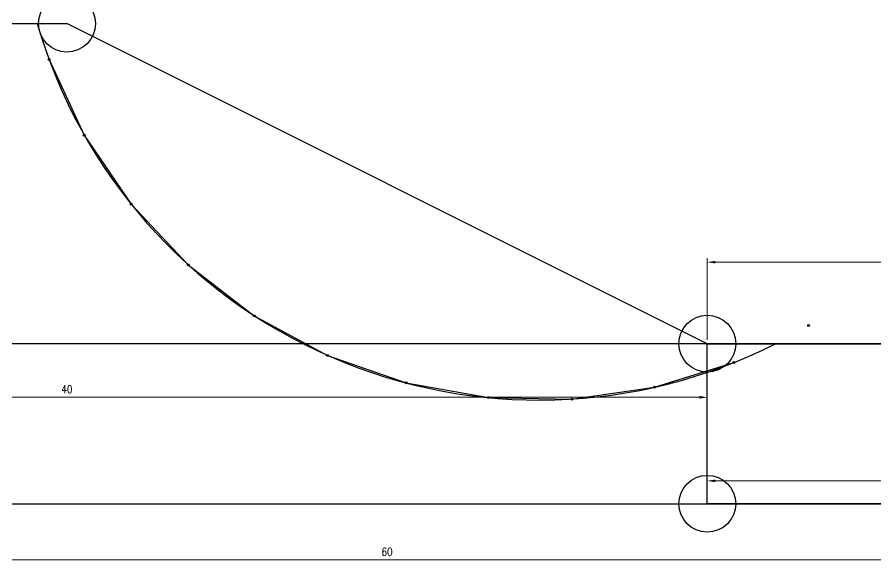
# Model space of a CAD drawing. Header units: millimetres. Extents: x -66 to 79, y -30 to 113.
# Drawn here: x 18.45 to 45.27, y -1.88 to 15.2 of the extents above; entities that cross this region are included whole.
import ezdxf

# ---------------------------------------------------------------- set-up
doc = ezdxf.new("R2010")
doc.units = ezdxf.units.MM
doc.layers.get('Defpoints').update_dxf_attribs({"color": 181})
doc.layers.add('Interface_nodes', color=161, linetype='Continuous')
doc.layers.add('Main_blokcs', color=3, linetype='Continuous')
doc.styles.add('ROMANS', font='ROMANS.shx', dxfattribs={"width": 0.8})
doc.dimstyles.new('DIM_0.1', dxfattribs={"dimscale": 0.1, "dimtxt": 2.5, "dimasz": 2.5, "dimexe": 1.25, "dimexo": 1.25, "dimgap": 1.25, "dimtad": 1, "dimdec": 3, "dimzin": 11, "dimdsep": 46, "dimtxsty": 'ROMANS', "dimcen": 0, "dimclrd": 1, "dimclre": 1, "dimclrt": 7, "dimadec": 4, "dimazin": 3, "dimtfac": 1, "dimtdec": 3, "dimtofl": 0, "dimtmove": 2, "dimatfit": 3, "dimfxl": 1, "dimfrac": 2, "dimtolj": 1, "dimtzin": 11, "dimlwd": 0, "dimlwe": 0, "dimarcsym": 0})

# ---------------------------------------------------------------- blocks, each defined once
blk = doc.blocks.new('*D125')
at = {"layer": 'Defpoints', "color": 0, "transparency": 16777216}
for p in [(0, 0), (60, 0), (60, -1.751)]:
    blk.add_point(p, dxfattribs=at)
at = {"layer": 'Main_blokcs', "color": 1, "lineweight": 0, "transparency": 16777216}
for p, q in [((0, -0.125), (0, -1.876)), ((60, -0.125), (60, -1.876)), ((0.25, -1.751), (59.75, -1.751))]:
    blk.add_line(p, q, dxfattribs=at)
at = {"layer": 'Main_blokcs', "color": 1, "transparency": 16777216}
for points in [[(0.25, -1.709), (0.25, -1.793), (0, -1.751)], [(59.75, -1.709), (59.75, -1.793), (60, -1.751)]]:
    blk.add_solid(points, dxfattribs=at)
at = {"layer": 'Main_blokcs', "color": 7, "transparency": 16777216, "insert": (30, -1.501), "char_height": 0.25, "attachment_point": 5, "style": 'ROMANS'}
blk.add_mtext('\\A1;60', dxfattribs=at)
blk = doc.blocks.new('*U127')
at = {"layer": 'Interface_nodes'}
blk.add_circle((1.181, 0.043), 0.0296, dxfattribs=at)
blk = doc.blocks.new('*U128')
at = {"layer": 'Main_blokcs', "color": 0, "linetype": 'ByBlock', "lineweight": -2, "transparency": 16777216}
for p, rotation in [((19.069, 15), 286.2657531337391), ((19.996, 12.566), 295.4099335473237), ((21.297, 10.31), 304.5541139609082), ((22.941, 8.289), 313.6982943744929), ((24.885, 6.555), 322.8424747880774), ((42.132, 5), 26.8517376831699), ((27.079, 5.153), 331.9866552016621), ((39.722, 4.013), 17.70755726958535), ((29.469, 4.116), 341.1308356152467), ((37.186, 3.421), 8.56337685600066), ((31.993, 3.473), 350.2750160288314), ((34.587, 3.239), 359.4191964424168)]:
    blk.add_blockref('*U127', p, dxfattribs=dict(at, rotation=rotation))
blk = doc.blocks.new('*D130')
at = {"layer": 'Defpoints', "color": 0, "transparency": 16777216}
for p in [(40, 7.548), (40, 5), (60, 5)]:
    blk.add_point(p, dxfattribs=at)
at = {"layer": 'Main_blokcs', "color": 1, "lineweight": 0, "transparency": 16777216}
for p, q in [((40, 5.125), (40, 7.673)), ((59.75, 7.548), (40.25, 7.548)), ((60, 5.125), (60, 7.673))]:
    blk.add_line(p, q, dxfattribs=at)
at = {"layer": 'Main_blokcs', "color": 1, "transparency": 16777216}
for points in [[(40.25, 7.589), (40.25, 7.506), (40, 7.548)], [(59.75, 7.589), (59.75, 7.506), (60, 7.548)]]:
    blk.add_solid(points, dxfattribs=at)
at = {"layer": 'Main_blokcs', "color": 7, "transparency": 16777216, "insert": (50, 7.798), "char_height": 0.25, "attachment_point": 5, "style": 'ROMANS'}
blk.add_mtext('\\A1;20', dxfattribs=at)
blk = doc.blocks.new('*D134')
at = {"layer": 'Defpoints', "color": 0, "transparency": 16777216}
for p in [(0, 5), (40, 5), (0, 3.327)]:
    blk.add_point(p, dxfattribs=at)
at = {"layer": 'Main_blokcs', "color": 1, "lineweight": 0, "transparency": 16777216}
for p, q in [((0, 4.875), (0, 3.202)), ((40, 4.875), (40, 3.202)), ((39.75, 3.327), (0.25, 3.327))]:
    blk.add_line(p, q, dxfattribs=at)
at = {"layer": 'Main_blokcs', "color": 1, "transparency": 16777216}
for points in [[(0.25, 3.368), (0.25, 3.285), (0, 3.327)], [(39.75, 3.368), (39.75, 3.285), (40, 3.327)]]:
    blk.add_solid(points, dxfattribs=at)
at = {"layer": 'Main_blokcs', "color": 7, "transparency": 16777216, "insert": (20, 3.577), "char_height": 0.25, "attachment_point": 5, "style": 'ROMANS'}
blk.add_mtext('\\A1;40', dxfattribs=at)
blk = doc.blocks.new('*D135')
at = {"layer": 'Defpoints', "color": 0, "transparency": 16777216}
for p in [(60, 0.716), (40, 0), (60, 0)]:
    blk.add_point(p, dxfattribs=at)
at = {"layer": 'Main_blokcs', "color": 1, "lineweight": 0, "transparency": 16777216}
for p, q in [((40, 0.125), (40, 0.841)), ((60, 0.125), (60, 0.841)), ((40.25, 0.716), (59.75, 0.716))]:
    blk.add_line(p, q, dxfattribs=at)
at = {"layer": 'Main_blokcs', "color": 1, "transparency": 16777216}
for points in [[(40.25, 0.758), (40.25, 0.675), (40, 0.716)], [(59.75, 0.758), (59.75, 0.675), (60, 0.716)]]:
    blk.add_solid(points, dxfattribs=at)
at = {"layer": 'Main_blokcs', "color": 7, "transparency": 16777216, "insert": (50, 0.966), "char_height": 0.25, "attachment_point": 5, "style": 'ROMANS'}
blk.add_mtext('\\A1;20', dxfattribs=at)

msp = doc.modelspace()

# ---------------------------------------------------------------- linework, layer by layer
at = {"layer": 'Main_blokcs'}
for p, q in [((40, 5), (20, 15)), ((60, 5), (40, 5))]:
    msp.add_line(p, q, dxfattribs=at)
for points in [[(0, 0), (0, 15), (20, 15)], [(19.4411, 13.878), (20.5412, 11.5171), (22.0025, 9.361), (23.7879, 7.4646), (25.852, 5.8759), (28.1423, 4.6355), (30.6007, 3.7749), (33.1646, 3.3158), (35.7688, 3.2701), (38.3472, 3.6388), (40.8343, 4.4125)], [(40, 5), (0, 5)], [(0, 0), (60, 0)]]:
    msp.add_lwpolyline(points, dxfattribs=at)
msp.add_lwpolyline([(40, 5), (60, 5), (60, 0), (40, 0)], close=True, dxfattribs=at)
for centre in [(20, 15), (40, 5), (40, 0)]:
    msp.add_circle(centre, 0.8878, dxfattribs=at)
msp.add_arc((34.7528, 19.576), 16.3376, 196.26575, 296.85174, dxfattribs=at)

# ---------------------------------------------------------------- block references
msp.add_blockref('*U128', (0, 0), dxfattribs=at)

# ---------------------------------------------------------------- dimensions: what is measured, and where the dimension line sits
for p1, p2, distance, picture, middle in [((60, 5), (40, 5), -2.5476, '*D130', (50, 7.7976)), ((40, 5), (0, 5), 1.6733, '*D134', (20, 3.5767)), ((40, 0), (60, 0), 0.7163, '*D135', (50, 0.9663)), ((0, 0), (60, 0), -1.751, '*D125', (30, -1.501))]:
    dim = msp.add_aligned_dim(p1=p1, p2=p2, distance=distance, dimstyle='DIM_0.1', dxfattribs=at)
    dim.commit()
    dim.dimension.update_dxf_attribs({"geometry": picture, "text_midpoint": middle})

doc.saveas('drawing.dxf')
